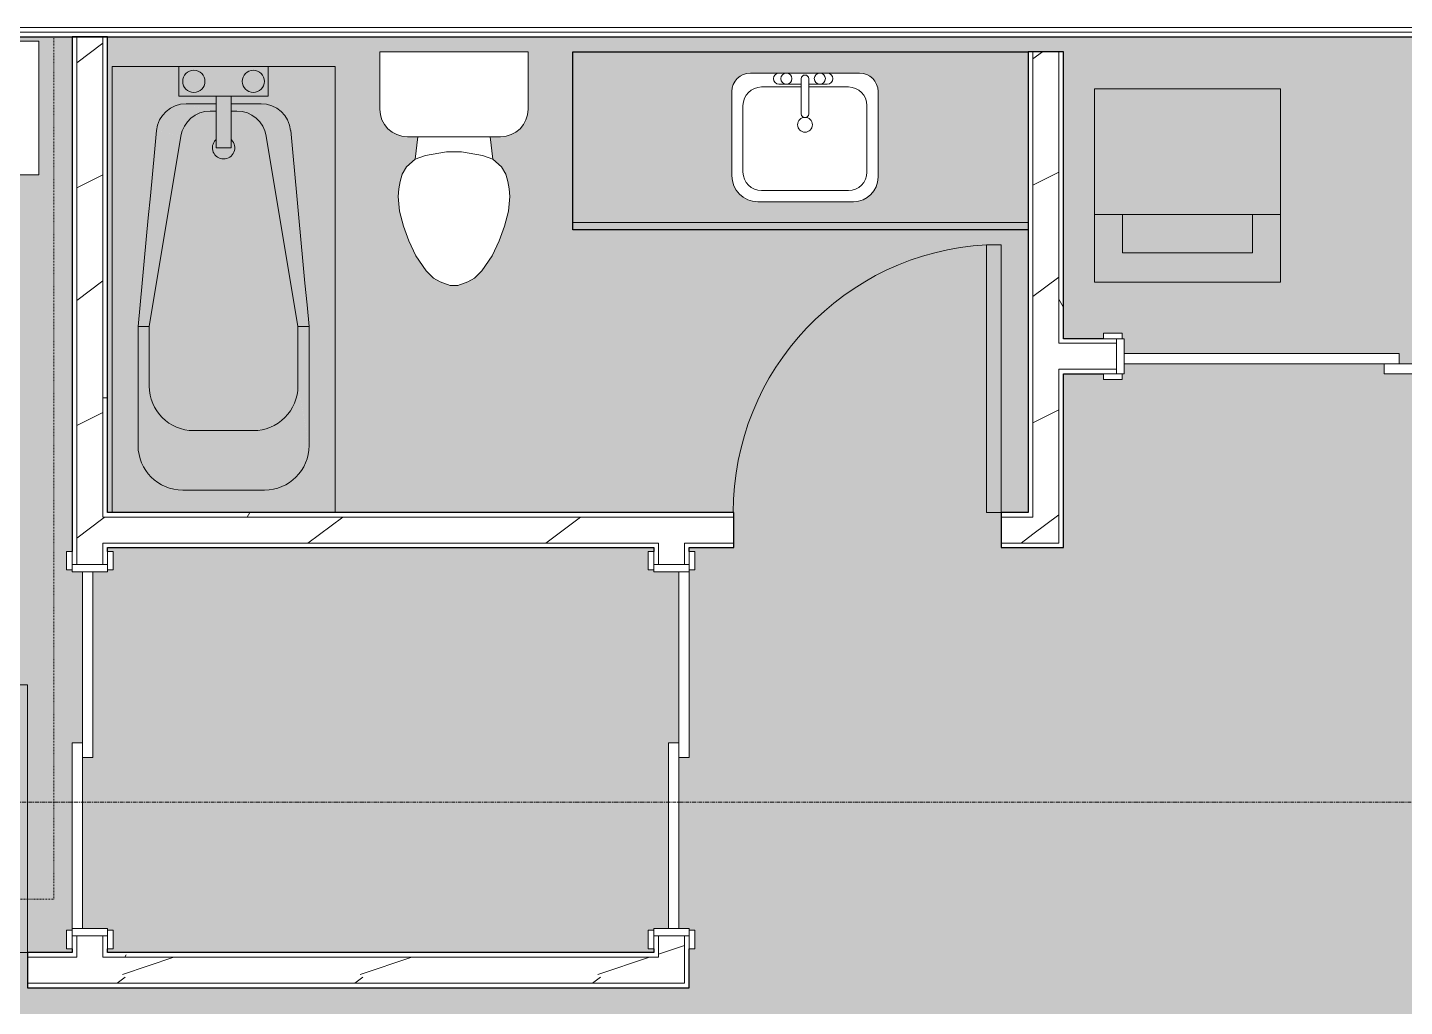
# Model space of a CAD drawing. Header units: inches. Extents: x -4414 to -113, y 9396 to 12816.
# Drawn here: x -3710.5 to -3525.2, y 10839.1 to 10970.8 of the extents above; entities that cross this region are included whole.
import ezdxf

# ---------------------------------------------------------------- set-up
doc = ezdxf.new("R2010")
doc.units = ezdxf.units.IN
doc.header["$MEASUREMENT"] = 0
doc.linetypes.add('Dash 1_16_', pattern=[0.125, 0.0625, -0.0625])
doc.linetypes.add('Grid Line 1_2_', pattern=[0.875, 0.5, -0.125, 0.125, -0.125])
for name, color, linetype, lineweight in [('0-1', 7, 'Continuous', 5), ('0-2', 7, 'Continuous', 9), ('A-AREA-PATT-4', 41, 'Continuous', 9), ('A-DOOR-1', 7, 'Continuous', 9), ('A-DOOR-2', 90, 'Continuous', 13), ('A-DOOR-FRAM-1', 90, 'Continuous', 13), ('A-WALL', 113, 'Continuous', 9), ('A-WALL-3', 250, 'Continuous', 25), ('A-WALL-4', 7, 'Continuous', 9), ('A-WALL-PATT-1', 8, 'Continuous', 9), ('A-WALL-PATT-2', 7, 'Continuous', 9), ('A-WALL-PATT-3', 111, 'Continuous', 9), ('I-FURN-1', 7, 'Continuous', 9), ('I-FURN-HDLN-1', 9, 'Dash 1_16_', 9), ('I-WALL-1', 2, 'Continuous', 25), ('P-SANR-FIXT-1', 7, 'Continuous', 9), ('P-SANR-FIXT-2', 8, 'Continuous', 9), ('P-SANR-FIXT-3', 9, 'Continuous', 9), ('Q-CASE-1', 9, 'Continuous', 9), ('Q-CASE-2', 250, 'Continuous', 25), ('Q-CASE-3', 7, 'Continuous', 9), ('S-GRID-1', 1, 'Grid Line 1_2_', 9)]:
    doc.layers.add(name, color=color, linetype=linetype, lineweight=lineweight)
pattern_1 = [(0, (0, 0), (61.44, 15.36), [2.534, -43.546, 2.534, -43.546, -245.76]), (0, (0, 0), (61.44, 15.36), [-92.16, 2.534, -89.626, 2.534, -43.546, -107.52]), (0, (0, 0), (61.44, 15.36), [-230.4, 2.534, -28.186, 2.534, -74.266]), (120, (23.04, 7.68), (-44.02215, 45.5286), [2.534, -43.546, 2.534, -43.546, -245.76]), (120, (23.04, 7.68), (-44.02215, 45.5286), [-92.16, 2.534, -89.626, 2.534, -43.546, -107.52]), (120, (23.04, 7.68), (-44.02215, 45.5286), [-230.4, 2.534, -28.186, 2.534, -74.266]), (240, (30.72, 38.4), (-17.41785, -60.8886), [2.534, -43.546, 2.534, -43.546, -245.76]), (240, (30.72, 38.4), (-17.41785, -60.8886), [-92.16, 2.534, -89.626, 2.534, -43.546, -107.52]), (240, (30.72, 38.4), (-17.41785, -60.8886), [-230.4, 2.534, -28.186, 2.534, -74.266])]
pattern_2 = [(216.87, (12.795, 31.987), (95.9612857, 63.9749714), [15.994, -143.942]), (206.565, (31.987, 22.391), (-31.986981, -31.986924), [35.763, -35.763]), (198.435, (31.987, 6.397), (-63.974746, -31.987128), [20.231, -80.922])]

# ---------------------------------------------------------------- blocks, each defined once
blk = doc.blocks.new('Single-Flush - 36_ x 84_-1372839-FLOOR PLAN - 2ND FLOOR')
at = {"layer": 'A-DOOR-1'}
blk.add_arc((18, 2.37), 36.07, 93.1789, 180, dxfattribs=at)
at = {"layer": 'A-DOOR-2'}
for p, q in [((16, 2.37), (16, 38.39)), ((18, 38.39), (16, 38.39)), ((18, 2.37), (18, 38.39)), ((18, 2.37), (16, 2.37))]:
    blk.add_line(p, q, dxfattribs=at)
blk = doc.blocks.new('Bed-Standard - King 78_ x 80_-V3-FLOOR PLAN - 2ND FLOOR')
at = {"layer": 'I-FURN-1'}
for p, q in [((49.69, 38.2), (-28.31, 38.2)), ((-28.31, 38.2), (-28.31, -41.8)), ((49.69, -41.8), (49.69, 38.2)), ((-25.31, 36.2), (-25.31, 24.2)), ((-25.31, 36.2), (46.69, 36.2)), ((46.69, 36.2), (46.69, 24.2)), ((49.69, 24.2), (-28.31, 17.63)), ((-25.31, 24.2), (46.69, 24.2)), ((-28.31, -41.8), (49.69, -41.8))]:
    blk.add_line(p, q, dxfattribs=at)
at = {"layer": 'I-FURN-HDLN-1'}
for p, q in [((-64.31, 38.2), (-64.31, -35.34)), ((73.69, -77.8), (73.69, 38.2)), ((-64.31, -40.09), (-64.31, -42.73)), ((-64.31, -70.73), (-64.31, -77.8)), ((-64.31, -77.8), (-50.08, -77.8)), ((-45.33, -77.8), (73.69, -77.8))]:
    blk.add_line(p, q, dxfattribs=at)
blk = doc.blocks.new('Table-Night Stand - 18_ x 18_ x 24_-1352623-FLOOR PLAN - 2ND FLOOR')
at = {"layer": 'I-FURN-1'}
for p, q in [((18.15, 18), (0.15, 18)), ((0.15, 18), (0.15, 0)), ((18.15, 0), (18.15, 18)), ((0.15, 0), (18.15, 0))]:
    blk.add_line(p, q, dxfattribs=at)
blk = doc.blocks.new('M_Sink Vanity-Square - 500 x 440mm-1352614-FLOOR PLAN - 2ND FLOOR')
at = {"layer": 'P-SANR-FIXT-1'}
for p, q in [((7.96, 7.09), (-6.72, 7.09)), ((7.96, 7.09), (-6.72, 7.09)), ((3.62, 7.09), (-2.88, 7.09)), ((-2.88, 5.59), (0.12, 5.59)), ((0.12, 6.33), (0.12, 1.59)), ((1.12, 6.33), (1.12, 1.59)), ((1.12, 5.59), (3.62, 5.59)), ((-9.22, 4.59), (-9.22, -6.73)), ((-9.22, 4.59), (-9.22, -6.73)), ((0.12, 5.22), (-5.22, 5.22)), ((6.46, 5.22), (1.12, 5.22)), ((10.46, -6.91), (10.46, 4.59)), ((10.46, -6.91), (10.46, 4.59)), ((-7.72, 2.72), (-7.72, -6.23)), ((8.96, -6.23), (8.96, 2.72)), ((-5.22, -8.73), (6.46, -8.73)), ((-5.72, -10.23), (7.14, -10.23)), ((-5.72, -10.23), (7.14, -10.23))]:
    blk.add_line(p, q, dxfattribs=at)
for centre, radius, start, end in [((-6.72, 4.59), 2.5, 90, 180), ((-6.72, 4.59), 2.5, 90, 180), ((-2.88, 6.34), 0.75, 90, 270), ((-1.88, 6.34), 0.75, 360, 180), ((-1.88, 6.34), 0.75, 180, 0), ((0.62, 6.33), 0.5, 360, 180), ((2.62, 6.34), 0.75, 360, 180), ((2.62, 6.34), 0.75, 180, 360), ((3.62, 6.34), 0.75, 270, 90), ((7.96, 4.59), 2.5, 0, 90), ((7.96, 4.59), 2.5, 360, 90), ((-5.22, 2.72), 2.5, 90, 180), ((6.46, 2.72), 2.5, 0, 90), ((0.62, 0.13), 1, 360, 180), ((0.62, 0.13), 1, 180, 0), ((0.62, 1.59), 0.5, 180, 0), ((-5.72, -6.73), 3.5, 180, 270), ((-5.72, -6.73), 3.5, 180, 270), ((-5.22, -6.23), 2.5, 180, 270), ((6.46, -6.23), 2.5, 270, 0), ((7.14, -6.91), 3.32, 270, 360), ((7.14, -6.91), 3.32, 270, 0)]:
    blk.add_arc(centre, radius, start, end, dxfattribs=at)
blk = doc.blocks.new('Toilet-Domestic-3D - Toilet-Domestic-3D-V4-FLOOR PLAN - 2ND FLOOR')
at = {"layer": 'P-SANR-FIXT-1'}
for p, q in [((-2.74, 11), (-1.87, 11.5)), ((-1.87, 11.5), (-0.5, 12)), ((-0.5, 12), (0.5, 12)), ((0.5, 12), (1.87, 11.5)), ((1.87, 11.5), (2.74, 11)), ((-5.13, 8), (-3.74, 10)), ((-3.74, 10), (-2.74, 11)), ((2.74, 11), (3.74, 10)), ((3.74, 10), (5.13, 8)), ((-6.06, 6), (-5.13, 8)), ((5.13, 8), (6.06, 6)), ((-6.79, 4), (-6.06, 6)), ((6.06, 6), (6.79, 4)), ((-7.33, 1.99), (-6.79, 4)), ((6.79, 4), (7.33, 1.99)), ((-7.5, 0), (-7.33, 1.99)), ((7.33, 1.99), (7.5, 0)), ((-7.41, -1), (-7.5, 0)), ((-7.24, -2), (-7.41, -1)), ((7.41, -1), (7.24, -2)), ((7.5, 0), (7.41, -1)), ((-6.97, -3), (-7.24, -2)), ((-6.4, -4), (-6.97, -3)), ((6.97, -3), (6.4, -4)), ((7.24, -2), (6.97, -3)), ((-5.21, -5), (-6.4, -4)), ((-3.84, -5.5), (-5.21, -5)), ((-4.86, -8.02), (-5.21, -5)), ((-1, -6), (-3.84, -5.5)), ((3.84, -5.5), (1, -6)), ((5.21, -5), (3.84, -5.5)), ((4.86, -8.02), (5.21, -5)), ((6.4, -4), (5.21, -5)), ((1, -6), (-1, -6)), ((6.25, -8.02), (-6.25, -8.02)), ((-9.98, -11.75), (-9.98, -19.48)), ((9.98, -19.48), (9.98, -11.75)), ((-9.98, -19.48), (9.98, -19.48))]:
    blk.add_line(p, q, dxfattribs=at)
for centre, start, end in [((-6.25, -11.75), 90, 180), ((6.25, -11.75), 0, 90)]:
    blk.add_arc(centre, 3.73, start, end, dxfattribs=at)
blk = doc.blocks.new('OD_CW_Base Cabinet - OD_CW_Base Cabinet-1372871-FLOOR PLAN - 2ND FLOOR')
at = {"layer": 'Q-CASE-1'}
blk.add_hatch(color=256, dxfattribs=at).paths.add_polyline_path([(28.51, 0), (0.74, 0), (0.74, -1), (61.99, -1), (61.99, 0), (48.79, 0)], flags=0)
h = blk.add_hatch(color=256, dxfattribs=at)
h.paths.add_polyline_path([(40.61, -1), (0.74, -1), (0.74, -24), (61.99, -24), (61.99, -1), (48.06, -1)], flags=0)
h.paths.add_polyline_path([(24.25, -3.8), (37.11, -3.8), (38.11, -3.96), (38.86, -4.27), (39.59, -4.83), (40.14, -5.55), (40.49, -6.4), (40.61, -7.3), (40.53, -19.27), (40.28, -19.88), (39.88, -20.39), (39.36, -20.79), (38.76, -21.04), (38.11, -21.13), (22.78, -21.04), (22.18, -20.79), (21.66, -20.39), (21.26, -19.88), (21.01, -19.27), (20.93, -18.63), (20.93, -7.12), (21.04, -6.26), (21.37, -5.46), (21.9, -4.77), (22.59, -4.25), (23.43, -3.91)], flags=0)
at = {"layer": 'Q-CASE-2'}
for p, q in [((0.74, 0), (61.99, 0)), ((61.99, 0), (61.99, -24)), ((61.99, -24), (0.74, -24))]:
    blk.add_line(p, q, dxfattribs=at)
at = {"layer": 'Q-CASE-3'}
for p, q in [((0.74, 0), (61.99, 0)), ((61.99, -1), (0.74, -1)), ((0.74, -1), (61.99, -1)), ((61.99, 0), (61.99, -1)), ((61.99, -1), (61.99, -24)), ((61.99, -24), (0.74, -24))]:
    blk.add_line(p, q, dxfattribs=at)
blk = doc.blocks.new('Bath Tub - Maestro - 60_x30_-V5-FLOOR PLAN - 2ND FLOOR')
at = {"layer": 'P-SANR-FIXT-2'}
for points in [[(60, -4.7), (60, 0), (0, 0), (0, -9), (4, -9), (4, -14), (5, -14), (5.05, -9.3), (5.21, -8.67), (5.48, -8.06), (5.95, -7.38), (6.27, -7.03), (6.79, -6.62), (7.36, -6.31), (7.98, -6.09), (8.63, -5.97), (35, -3.5), (51, -3.5), (52.04, -3.59), (53.05, -3.86), (54, -4.3), (54.86, -4.9), (55.6, -5.64), (56.2, -6.5), (56.64, -7.45), (56.91, -8.46), (57, -9.5), (57, -20.5), (56.8, -22.05), (56.2, -23.5), (55.24, -24.74), (53.8, -25.78), (52.55, -26.3), (51, -26.5), (34.42, -26.45), (7.98, -23.91), (7.36, -23.69), (6.79, -23.38), (6.27, -22.97), (5.83, -22.49), (5.48, -21.94), (5.21, -21.33), (5.05, -20.7), (5, -19), (5, -16), (4, -16), (4, -21), (0, -21), (0, -30), (60, -30), (60, -21.95)], [(35, -4.91), (35, -3.5), (8.63, -5.97), (9.35, -9.26), (35, -5)], [(51, -3.5), (35, -3.5), (35, -5), (43.03, -4.99), (50.51, -3.59)], [(57, -9.5), (56.91, -8.46), (56.64, -7.45), (56.2, -6.5), (55.29, -5.34), (54.86, -4.9), (53.8, -4.21), (53.05, -3.86), (52.04, -3.59), (51, -3.5), (43.03, -5), (44.55, -5.2), (46.03, -5.83), (47.28, -6.81), (48.2, -8), (48.8, -9.5), (49, -11), (56.91, -9.52)], [(49, -19), (49, -11), (48.8, -9.45), (48.12, -7.9), (47.24, -6.76), (46, -5.8), (44.55, -5.2), (43, -5), (35, -5), (9.22, -9.3), (8.03, -9.72), (6.82, -10.83), (6.24, -11.83), (6, -13.2), (6, -14), (10.94, -14), (10.94, -16), (6, -16), (6, -16.8), (6.24, -18.17), (6.98, -19.41), (8.03, -20.28), (9.35, -20.74), (35, -25), (43.03, -25), (44.55, -24.8), (46, -24.2), (47.24, -23.24), (48.22, -21.95), (48.8, -20.5)], [(9.35, -9.26), (8.63, -5.97), (7.98, -6.09), (7.36, -6.31), (6.74, -6.66), (5.95, -7.38), (5.72, -7.68), (5.48, -8.06), (5.21, -8.67), (5.05, -9.3), (5.05, -10.13), (6, -13.2), (6.24, -11.83), (6.98, -10.59), (8.2, -9.66), (9.22, -9.3)], [(57, -19.75), (57, -9.5), (49, -11), (49, -19), (57, -20.5)], [(10.94, -16), (10.94, -14), (4, -14), (4, -16), (10.74, -16)], [(9.35, -20.74), (8.03, -20.28), (6.95, -19.38), (6.24, -18.17), (6, -16.8), (5, -20.04), (5.06, -20.74), (5.24, -21.4), (5.49, -21.95), (5.87, -22.53), (6.33, -23.02), (6.79, -23.38), (7.36, -23.69), (8, -23.92), (8.63, -24.03), (9.23, -21.27)], [(57, -20.5), (49, -19), (48.8, -20.55), (48.16, -22.05), (47.03, -23.4), (46, -24.2), (44.55, -24.8), (43.03, -25.01), (51, -26.5), (52.55, -26.3), (54, -25.7), (55.42, -24.51), (56.24, -23.4), (56.81, -21.95), (56.93, -21)], [(35, -25), (9.35, -20.74), (8.63, -24.03), (35, -26.5), (35, -25.46)], [(51, -26.5), (43, -25), (35, -25), (35, -26.5), (49.3, -26.5)]]:
    blk.add_hatch(color=256, dxfattribs=at).paths.add_polyline_path(points, flags=0)
h = blk.add_hatch(color=256, dxfattribs=at)
h.paths.add_polyline_path([(4, -20.74), (4, -9), (0, -9), (0, -21), (4, -21)], flags=0)
h.paths.add_polyline_path([(3.5, -11), (3.33, -11.67), (3.3, -11.75), (3.06, -12.06), (2.75, -12.3), (2.39, -12.45), (2, -12.5), (1.61, -12.45), (1.25, -12.3), (0.94, -12.06), (0.7, -11.75), (0.55, -11.39), (0.5, -11), (0.55, -10.61), (0.7, -10.25), (0.94, -9.94), (1.25, -9.7), (1.61, -9.55), (2, -9.5), (2.39, -9.55), (2.75, -9.7), (3.06, -9.94), (3.3, -10.25), (3.45, -10.61)], flags=0)
h.paths.add_polyline_path([(3.5, -19), (3.43, -19.44), (3.3, -19.75), (3.06, -20.06), (2.75, -20.3), (2.38, -20.45), (2, -20.5), (1.61, -20.45), (1.25, -20.3), (0.94, -20.06), (0.7, -19.75), (0.55, -19.39), (0.5, -19), (0.55, -18.61), (0.7, -18.25), (0.94, -17.94), (1.25, -17.7), (1.61, -17.55), (2, -17.5), (2.39, -17.55), (3.02, -17.91), (3.06, -17.94), (3.3, -18.25), (3.45, -18.61)], flags=0)
h = blk.add_hatch(color=256, dxfattribs=at)
h.paths.add_polyline_path([(3.5, -11), (3.45, -10.61), (3.3, -10.25), (3.06, -9.94), (2.75, -9.7), (2.39, -9.55), (2, -9.5), (1.61, -9.55), (1.25, -9.7), (0.94, -9.94), (0.7, -10.25), (0.55, -10.61), (0.5, -11), (0.55, -11.39), (0.7, -11.75), (0.94, -12.06), (1.25, -12.3), (1.61, -12.45), (2, -12.5), (2.39, -12.45), (2.75, -12.3), (3.06, -12.06), (3.33, -11.67), (3.45, -11.39)], flags=0)
h.paths.add_polyline_path([(3.5, -19), (3.45, -18.61), (3.3, -18.25), (3.02, -17.91), (2.75, -17.7), (2.39, -17.55), (2, -17.5), (1.61, -17.55), (1.25, -17.7), (0.94, -17.94), (0.7, -18.25), (0.55, -18.61), (0.5, -19), (0.55, -19.39), (0.7, -19.75), (0.94, -20.06), (1.25, -20.3), (1.61, -20.45), (2, -20.5), (2.39, -20.45), (2.75, -20.3), (3.06, -20.06), (3.43, -19.44), (3.45, -19.39)], flags=0)
h = blk.add_hatch(color=256, dxfattribs=at)
h.paths.add_polyline_path([(6, -14), (6, -13.2), (5, -9.96), (5.05, -14), (5.76, -14)], flags=0)
h.paths.add_polyline_path([(6, -16), (5, -16), (5.05, -19.87), (6, -16.8)], flags=0)
at = {"layer": 'P-SANR-FIXT-1'}
for p, q in [((60, 0), (0, 0)), ((0, 0), (0, -9)), ((35, -3.5), (51, -3.5)), ((35, -5), (35, -3.5)), ((35, -5), (9.35, -9.26)), ((43, -5), (35, -5)), ((4, -9), (0, -9)), ((0, -9), (0, -21)), ((4, -14), (4, -9)), ((5, -14), (5, -9.96)), ((49, -19), (49, -11)), ((57, -9.5), (57, -20.5)), ((4, -16), (4, -14)), ((4, -14), (10.94, -14)), ((6, -13.2), (6, -14)), ((10.94, -16), (10.94, -14)), ((4, -21), (4, -16)), ((10.94, -16), (4, -16)), ((5, -20.04), (5, -16)), ((6, -16), (6, -16.8)), ((0, -21), (0, -30)), ((0, -21), (4, -21)), ((9.35, -20.74), (35, -25)), ((35, -25), (35, -26.5)), ((35, -25), (43, -25)), ((51, -26.5), (35, -26.5)), ((0, -30), (60, -30))]:
    blk.add_line(p, q, dxfattribs=at)
at = {"layer": 'P-SANR-FIXT-1', "flags": 128}
for points in [[(8.63, -5.97), (11.56, -5.7), (14.49, -5.42), (17.42, -5.15), (20.35, -4.87), (23.28, -4.6), (26.21, -4.32), (29.14, -4.05), (32.07, -3.77), (35, -3.5)], [(35, -26.5), (32.07, -26.23), (29.14, -25.95), (26.21, -25.68), (23.28, -25.4), (20.35, -25.13), (17.42, -24.85), (14.49, -24.58), (11.56, -24.3), (8.63, -24.03)]]:
    blk.add_lwpolyline(points, dxfattribs=at)
at = {"layer": 'P-SANR-FIXT-1'}
for centre, radius, start, end in [((51, -9.5), 6, 0, 90), ((43, -11), 6, 360, 90), ((9, -9.96), 4, 95.3558, 180), ((10, -13.2), 4, 99.4223, 180), ((2, -11), 1.5, 0, 180), ((2, -11), 1.5, 180, 360), ((10.94, -15), 1.5, 0, 135), ((10.94, -15), 1.5, 225, 360), ((2, -19), 1.5, 0, 180), ((10, -16.8), 4, 180, 260.5777), ((2, -19), 1.5, 180, 360), ((9, -20.04), 4, 180, 264.6442), ((43, -19), 6, 270, 0), ((51, -20.5), 6, 270, 0)]:
    blk.add_arc(centre, radius, start, end, dxfattribs=at)
blk = doc.blocks.new('Stacked Washer and Dryer - 26_x25_ - Private-1352637-FLOOR PLAN - 2ND FLOOR')
at = {"layer": 'P-SANR-FIXT-3'}
blk.add_hatch(color=256, dxfattribs=at).paths.add_polyline_path([(26, 12.5), (0, 12.5), (0, -12.5), (26, -12.5), (26, 9.09)], flags=0)
at = {"layer": 'P-SANR-FIXT-1'}
for p, q in [((0, 12.5), (26, 12.5)), ((0, 12.5), (0, -12.5)), ((16.91, 12.5), (16.91, -12.5)), ((26, 12.5), (26, -12.5)), ((16.91, 8.75), (22.09, 8.75)), ((22.09, 8.75), (22.09, -8.75)), ((22.09, -8.75), (16.91, -8.75)), ((26, -12.5), (0, -12.5))]:
    blk.add_line(p, q, dxfattribs=at)
blk = doc.blocks.new('FOLDING_SLIDING CLOSET - 72_ x 80_-1372823-FLOOR PLAN - 2ND FLOOR')
at = {"layer": 'A-DOOR-1'}
for p, q in [((-36.25, 3), (-38.75, 3)), ((-38.75, 3), (-38.75, 2.25)), ((-38.75, 2.25), (-36.25, 2.25)), ((-36.25, 2.25), (-36.25, 3)), ((38.75, 3), (36.25, 3)), ((36.25, 3), (36.25, 2.25)), ((36.25, 2.25), (38.75, 2.25)), ((38.75, 2.25), (38.75, 3)), ((-36.25, -2.5), (-38.75, -2.5)), ((-38.75, -2.5), (-38.75, -3.25)), ((-38.75, -3.25), (-36.25, -3.25)), ((-36.25, -3.25), (-36.25, -2.5)), ((38.75, -2.5), (36.25, -2.5)), ((36.25, -2.5), (36.25, -3.25)), ((36.25, -3.25), (38.75, -3.25)), ((38.75, -3.25), (38.75, -2.5))]:
    blk.add_line(p, q, dxfattribs=at)
at = {"layer": 'A-DOOR-2'}
for p, q in [((1, 2.25), (-36, 2.25)), ((-36, 2.25), (-36, 0.875)), ((1, 0.875), (1, 2.25)), ((-36, 0.875), (1, 0.875)), ((36, 0.875), (-1, 0.875)), ((-1, 0.875), (-1, -0.5)), ((36, -0.5), (36, 0.875)), ((-1, -0.5), (36, -0.5))]:
    blk.add_line(p, q, dxfattribs=at)
at = {"layer": 'A-DOOR-FRAM-1'}
for p, q in [((-36, 2.25), (-37, 2.25)), ((-37, 2.25), (-37, -2.5)), ((-36, -2.5), (-36, 2.25)), ((36, 2.25), (36, -2.5)), ((37, 2.25), (36, 2.25)), ((37, -2.5), (37, 2.25)), ((-37, -2.5), (-36, -2.5)), ((36, -2.5), (37, -2.5))]:
    blk.add_line(p, q, dxfattribs=at)
blk = doc.blocks.new('FOLDING_SLIDING CLOSET - 48_ x 80_-1372832-FLOOR PLAN - 2ND FLOOR')
at = {"layer": 'A-DOOR-1'}
for p, q in [((-24.25, 3), (-26.75, 3)), ((-26.75, 3), (-26.75, 2.25)), ((-26.75, 2.25), (-24.25, 2.25)), ((-24.25, 2.25), (-24.25, 3)), ((26.75, 3), (24.25, 3)), ((24.25, 3), (24.25, 2.25)), ((24.25, 2.25), (26.75, 2.25)), ((26.75, 2.25), (26.75, 3)), ((-24.25, -2.5), (-26.75, -2.5)), ((-26.75, -2.5), (-26.75, -3.25)), ((-26.75, -3.25), (-24.25, -3.25)), ((-24.25, -3.25), (-24.25, -2.5)), ((26.75, -2.5), (24.25, -2.5)), ((24.25, -2.5), (24.25, -3.25)), ((24.25, -3.25), (26.75, -3.25)), ((26.75, -3.25), (26.75, -2.5))]:
    blk.add_line(p, q, dxfattribs=at)
at = {"layer": 'A-DOOR-2'}
for p, q in [((1, 2.25), (-24, 2.25)), ((-24, 2.25), (-24, 0.88)), ((1, 0.88), (1, 2.25)), ((-24, 0.88), (1, 0.88)), ((24, 0.88), (-1, 0.88)), ((-1, 0.88), (-1, -0.5)), ((24, -0.5), (24, 0.88)), ((-1, -0.5), (24, -0.5))]:
    blk.add_line(p, q, dxfattribs=at)
at = {"layer": 'A-DOOR-FRAM-1'}
for p, q in [((-24, 2.25), (-25, 2.25)), ((-25, 2.25), (-25, -2.5)), ((-24, -2.5), (-24, 2.25)), ((24, 2.25), (24, -2.5)), ((25, 2.25), (24, 2.25)), ((25, -2.5), (25, 2.25)), ((-25, -2.5), (-24, -2.5)), ((24, -2.5), (25, -2.5))]:
    blk.add_line(p, q, dxfattribs=at)
blk = doc.blocks.new('1750 Ox - Unit Layouts_rvt-1-FLOOR PLAN - 2ND FLOOR')
at = {"layer": 'A-WALL-PATT-1'}
h = blk.add_hatch(dxfattribs=at)
h.set_pattern_fill('FP_1', color=256, style=0, pattern_type=2)
h.set_pattern_definition(pattern_2)
h.paths.add_polyline_path([(-3700.34, 10845.72), (-3700.34, 10848.59), (-3703.84, 10848.59), (-3703.84, 10845.72)], flags=0)
h.paths.add_polyline_path([(-3703.84, 10898.59), (-3700.34, 10898.59), (-3700.34, 10969.59), (-3703.84, 10969.59), (-3703.84, 10901.46)], flags=0)
h = blk.add_hatch(dxfattribs=at)
h.set_pattern_fill('FP_1', color=256, style=0, pattern_type=2)
h.set_pattern_definition(pattern_2)
h.paths.add_polyline_path([(-3571.72, 10901.46), (-3571.72, 10967.59), (-3575.22, 10967.59), (-3575.22, 10901.46)], flags=0)
h = blk.add_hatch(dxfattribs=at)
h.set_pattern_fill('FP_1', color=256, style=0, pattern_type=2)
h.set_pattern_definition(pattern_2)
h.paths.add_polyline_path([(-3575.22, 10901.46), (-3575.22, 10904.96), (-3579.47, 10904.96), (-3579.47, 10901.46), (-3575.84, 10901.46)], flags=0)
h.paths.add_polyline_path([(-3700.15, 10901.46), (-3615.47, 10901.46), (-3615.47, 10904.96), (-3700.34, 10904.96), (-3700.34, 10901.46)], flags=0)
h = blk.add_hatch(dxfattribs=at)
h.set_pattern_fill('FP_1', color=256, style=0, pattern_type=2)
h.set_pattern_definition(pattern_2)
h.paths.add_polyline_path([(-3625.6, 10845.72), (-3622.1, 10845.72), (-3622.1, 10848.59), (-3625.6, 10848.59), (-3625.6, 10846.35)], flags=0)
h.paths.add_polyline_path([(-3622.1, 10898.59), (-3622.1, 10901.46), (-3625.6, 10901.46), (-3625.6, 10898.59), (-3622.85, 10898.59)], flags=0)
h = blk.add_hatch(dxfattribs=at)
h.set_pattern_fill('FP_1', color=256, style=0, pattern_type=2)
h.set_pattern_definition(pattern_2)
h.paths.add_polyline_path([(-3661.91, 10842.22), (-3622.1, 10842.22), (-3622.1, 10845.72), (-3710.46, 10845.72), (-3710.46, 10842.22), (-3698.43, 10842.22)], flags=0)
h.paths.add_polyline_path([(-3778.48, 10842.22), (-3746.46, 10842.22), (-3746.46, 10845.72), (-3857.85, 10845.72), (-3857.85, 10842.22), (-3833.6, 10842.22)], flags=0)
at = {"layer": 'A-WALL-PATT-2'}
h = blk.add_hatch(dxfattribs=at)
h.set_pattern_fill('FP_2', color=256, style=0, pattern_type=2)
h.set_pattern_definition(pattern_1)
h.paths.add_polyline_path([(-3699.71, 10846.35), (-3699.71, 10848.59), (-3700.34, 10848.59), (-3700.34, 10846.35)], flags=0)
h.paths.add_polyline_path([(-3700.34, 10898.59), (-3699.71, 10898.59), (-3699.71, 10901.46), (-3700.34, 10901.46), (-3700.34, 10900.34)], flags=0)
h.paths.add_polyline_path([(-3700.34, 10904.96), (-3699.71, 10904.96), (-3699.71, 10969.59), (-3700.34, 10969.59), (-3700.34, 10905.59)], flags=0)
h = blk.add_hatch(dxfattribs=at)
h.set_pattern_fill('FP_2', color=256, style=0, pattern_type=2)
h.set_pattern_definition(pattern_1)
h.paths.add_polyline_path([(-3571.1, 10900.84), (-3571.1, 10924.84), (-3571.72, 10924.84), (-3571.72, 10900.84)], flags=0)
h.paths.add_polyline_path([(-3571.72, 10928.34), (-3571.1, 10928.34), (-3571.1, 10967.59), (-3571.72, 10967.59), (-3571.72, 10936.59)], flags=0)
h = blk.add_hatch(dxfattribs=at)
h.set_pattern_fill('FP_2', color=256, style=0, pattern_type=2)
h.set_pattern_definition(pattern_1)
h.paths.add_polyline_path([(-3691.05, 10904.96), (-3615.47, 10904.96), (-3615.47, 10905.59), (-3699.71, 10905.59), (-3699.71, 10904.96), (-3695.6, 10904.96)], flags=0)
h.paths.add_polyline_path([(-3575.85, 10904.96), (-3575.85, 10905.59), (-3579.47, 10905.59), (-3579.47, 10904.96)], flags=0)
h = blk.add_hatch(dxfattribs=at)
h.set_pattern_fill('FP_2', color=256, style=0, pattern_type=2)
h.set_pattern_definition(pattern_1)
h.paths.add_polyline_path([(-3625.6, 10845.72), (-3625.6, 10846.35), (-3700.34, 10846.35), (-3700.34, 10845.72), (-3661.91, 10845.72)], flags=0)
h.paths.add_polyline_path([(-3710.46, 10845.72), (-3703.84, 10845.72), (-3703.84, 10846.35), (-3710.46, 10846.35)], flags=0)
h.paths.add_polyline_path([(-3833.6, 10845.72), (-3830.09, 10845.72), (-3830.09, 10846.35), (-3857.85, 10846.35), (-3857.85, 10845.72), (-3836.77, 10845.72)], flags=0)
h.paths.add_polyline_path([(-3778.48, 10845.72), (-3746.46, 10845.72), (-3746.46, 10846.35), (-3826.59, 10846.35), (-3826.59, 10845.72)], flags=0)
at = {"layer": 'A-WALL-3'}
for p, q in [((-3699.71, 10969.59), (-3704.46, 10969.59)), ((-3704.46, 10969.59), (-3704.46, 10900.34)), ((-3699.71, 10905.59), (-3699.71, 10969.59)), ((-3571.1, 10967.59), (-3575.85, 10967.59)), ((-3575.85, 10967.59), (-3575.85, 10905.59)), ((-3571.1, 10928.96), (-3571.1, 10967.59)), ((-3565.7, 10928.96), (-3571.1, 10928.96)), ((-3571.1, 10900.84), (-3571.1, 10924.21)), ((-3571.1, 10924.21), (-3565.7, 10924.21)), ((-3615.47, 10905.59), (-3699.71, 10905.59)), ((-3615.47, 10900.84), (-3615.47, 10905.59)), ((-3575.85, 10905.59), (-3579.47, 10905.59)), ((-3579.47, 10905.59), (-3579.47, 10900.84)), ((-3699.71, 10900.34), (-3699.71, 10900.84)), ((-3699.71, 10900.84), (-3626.22, 10900.84)), ((-3626.22, 10900.84), (-3626.22, 10900.34)), ((-3621.47, 10900.84), (-3615.47, 10900.84)), ((-3621.47, 10900.34), (-3621.47, 10900.84)), ((-3579.47, 10900.84), (-3575.85, 10900.84)), ((-3575.85, 10900.84), (-3571.72, 10900.84)), ((-3571.72, 10900.84), (-3571.1, 10900.84)), ((-3704.46, 10846.35), (-3710.46, 10846.35)), ((-3710.46, 10846.35), (-3710.46, 10841.6)), ((-3704.46, 10846.84), (-3704.46, 10846.35)), ((-3699.71, 10846.35), (-3699.71, 10846.84)), ((-3626.22, 10846.35), (-3699.71, 10846.35)), ((-3626.22, 10846.84), (-3626.22, 10846.35)), ((-3621.47, 10846.35), (-3621.47, 10846.84)), ((-3621.47, 10842.22), (-3621.47, 10846.35)), ((-3710.46, 10841.6), (-3621.47, 10841.6)), ((-3621.47, 10841.6), (-3621.47, 10842.22))]:
    blk.add_line(p, q, dxfattribs=at)
at = {"layer": 'A-WALL-4'}
for p, q in [((-3703.84, 10969.59), (-3703.84, 10898.59)), ((-3700.34, 10969.59), (-3700.34, 10904.96)), ((-3575.22, 10967.59), (-3575.22, 10904.96)), ((-3571.72, 10967.59), (-3571.72, 10928.34)), ((-3571.72, 10928.34), (-3571.1, 10928.34)), ((-3563.95, 10928.34), (-3571.1, 10928.34)), ((-3571.72, 10924.84), (-3571.72, 10901.46)), ((-3571.72, 10924.84), (-3571.1, 10924.84)), ((-3563.95, 10924.84), (-3571.1, 10924.84)), ((-3700.34, 10904.96), (-3699.71, 10904.96)), ((-3615.47, 10904.96), (-3699.71, 10904.96)), ((-3575.85, 10904.96), (-3579.47, 10904.96)), ((-3575.22, 10904.96), (-3575.85, 10904.96)), ((-3700.34, 10901.46), (-3700.34, 10898.59)), ((-3700.34, 10901.46), (-3699.71, 10901.46)), ((-3625.6, 10901.46), (-3699.71, 10901.46)), ((-3625.6, 10901.46), (-3625.6, 10900.84)), ((-3625.6, 10898.59), (-3625.6, 10900.84)), ((-3615.47, 10901.46), (-3622.1, 10901.46)), ((-3622.1, 10901.46), (-3622.1, 10900.84)), ((-3622.1, 10898.59), (-3622.1, 10900.84)), ((-3575.85, 10901.46), (-3579.47, 10901.46)), ((-3575.22, 10901.46), (-3575.85, 10901.46)), ((-3571.72, 10901.46), (-3575.22, 10901.46)), ((-3703.84, 10848.59), (-3703.84, 10846.35)), ((-3700.34, 10848.59), (-3700.34, 10846.35)), ((-3625.6, 10846.35), (-3625.6, 10848.59)), ((-3622.1, 10846.35), (-3622.1, 10848.59)), ((-3703.84, 10846.35), (-3703.84, 10845.72)), ((-3700.34, 10846.35), (-3700.34, 10845.72)), ((-3625.6, 10846.35), (-3625.6, 10845.72)), ((-3622.1, 10846.35), (-3622.1, 10845.72)), ((-3703.84, 10845.72), (-3710.46, 10845.72)), ((-3625.6, 10845.72), (-3700.34, 10845.72)), ((-3622.1, 10845.72), (-3622.1, 10842.22)), ((-3622.1, 10842.22), (-3710.46, 10842.22))]:
    blk.add_line(p, q, dxfattribs=at)
at = {"layer": '0-2'}
for name, p in [('Bed-Standard - King 78_ x 80_-V3-FLOOR PLAN - 2ND FLOOR', (-3780.63, 10931.31)), ('Table-Night Stand - 18_ x 18_ x 24_-1352623-FLOOR PLAN - 2ND FLOOR', (-3727.09, 10951.02)), ('M_Sink Vanity-Square - 500 x 440mm-1352614-FLOOR PLAN - 2ND FLOOR', (-3606.5, 10957.62)), ('Single-Flush - 36_ x 84_-1372839-FLOOR PLAN - 2ND FLOOR', (-3597.47, 10903.21)), ('Single-Flush - 36_ x 84_-1372839-FLOOR PLAN - 2ND FLOOR', (-3728.46, 10843.97))]:
    blk.add_blockref(name, p, dxfattribs=at)
for name, p, rotation in [('Toilet-Domestic-3D - Toilet-Domestic-3D-V4-FLOOR PLAN - 2ND FLOOR', (-3653.1, 10948.11), 180), ('OD_CW_Base Cabinet - OD_CW_Base Cabinet-1372871-FLOOR PLAN - 2ND FLOOR', (-3575.11, 10943.59), 180), ('Bath Tub - Maestro - 60_x30_-V5-FLOOR PLAN - 2ND FLOOR', (-3669.1, 10965.59), 269.9999999999969), ('Stacked Washer and Dryer - 26_x25_ - Private-1352637-FLOOR PLAN - 2ND FLOOR', (-3554.42, 10962.59), 270.0000000000056), ('FOLDING_SLIDING CLOSET - 72_ x 80_-1372823-FLOOR PLAN - 2ND FLOOR', (-3526.95, 10926.46), 180), ('FOLDING_SLIDING CLOSET - 48_ x 80_-1372832-FLOOR PLAN - 2ND FLOOR', (-3702.21, 10873.59), 89.99999999999629), ('FOLDING_SLIDING CLOSET - 48_ x 80_-1372832-FLOOR PLAN - 2ND FLOOR', (-3623.72, 10873.59), 270)]:
    blk.add_blockref(name, p, dxfattribs=dict(at, rotation=rotation))

msp = doc.modelspace()

# ---------------------------------------------------------------- hatches: boundary and pattern name
at = {"layer": 'A-AREA-PATT-4'}
h = msp.add_hatch(color=256, dxfattribs=at)
h.paths.add_polyline_path([(-3659.723737, 10668.389396), (-3659.638483, 10725.801896), (-3570.098737, 10725.801896), (-3570.098737, 10725.983806), (-3606.098737, 10725.983806), (-3606.098737, 10728.037004), (-3618.891074, 10728.037004), (-3618.891074, 10744.537004), (-3606.098737, 10744.537004), (-3606.098737, 10752.037004), (-3618.891074, 10752.037004), (-3618.891074, 10768.537004), (-3606.098737, 10768.537004), (-3606.098737, 10785.687164), (-3570.098737, 10785.687164), (-3570.098737, 10749.801896), (-3552.098737, 10749.801896), (-3552.098737, 10750.176896), (-3528.098737, 10750.176896), (-3528.098737, 10749.801896), (-3510.098737, 10749.801896), (-3510.098737, 10805.929483), (-3518.098737, 10805.929483), (-3518.098737, 10841.679483), (-3488.098737, 10841.679483), (-3488.098737, 10805.929483), (-3486.098737, 10805.929483), (-3486.098737, 10725.801896), (-3485.723737, 10725.801896), (-3485.723737, 10883.214396), (-3484.723737, 10883.214396), (-3484.723737, 10885.214396), (-3482.786237, 10885.214396), (-3482.786237, 10921.214396), (-3484.723737, 10921.214396), (-3484.723737, 10923.214396), (-3485.723737, 10923.214396), (-3485.723737, 10924.214396), (-3488.195434, 10924.214396), (-3488.195434, 10923.464396), (-3490.695434, 10923.464396), (-3490.695434, 10924.214396), (-3527.945434, 10924.214396), (-3527.945434, 10925.589396), (-3562.945434, 10925.589396), (-3562.945434, 10924.214396), (-3563.195434, 10924.214396), (-3563.195434, 10923.464396), (-3565.695434, 10923.464396), (-3565.695434, 10924.214396), (-3571.098737, 10924.214396), (-3571.098737, 10900.839396), (-3579.473737, 10900.839396), (-3579.473737, 10905.589396), (-3575.848737, 10905.589396), (-3575.848737, 10943.589396), (-3637.098737, 10943.589396), (-3637.098737, 10967.589396), (-3571.098737, 10967.589396), (-3571.098737, 10928.964396), (-3565.695434, 10928.964396), (-3565.695434, 10929.714396), (-3563.195434, 10929.714396), (-3563.195434, 10928.964396), (-3562.945434, 10928.964396), (-3562.945434, 10926.964396), (-3525.945434, 10926.964396), (-3525.945434, 10925.589396), (-3490.945434, 10925.589396), (-3490.945434, 10928.964396), (-3490.695434, 10928.964396), (-3490.695434, 10929.714396), (-3488.195434, 10929.714396), (-3488.195434, 10928.964396), (-3485.723737, 10928.964396), (-3485.723737, 10969.589396), (-3699.713469, 10969.589396), (-3699.713469, 10905.589396), (-3699.098737, 10905.589396), (-3699.098737, 10965.589396), (-3669.098737, 10965.589396), (-3669.098737, 10905.589396), (-3615.473737, 10905.589396), (-3615.473737, 10900.839396), (-3621.473737, 10900.839396), (-3621.473737, 10900.34453), (-3620.723737, 10900.34453), (-3620.723737, 10897.84453), (-3621.473737, 10897.84453), (-3621.473737, 10872.59453), (-3622.848737, 10872.59453), (-3622.848737, 10849.59453), (-3621.473737, 10849.59453), (-3621.473737, 10849.34453), (-3620.723737, 10849.34453), (-3620.723737, 10846.84453), (-3621.473737, 10846.84453), (-3621.473737, 10841.599664), (-3710.463469, 10841.599664), (-3710.463469, 10846.349664), (-3704.463469, 10846.349664), (-3704.463469, 10846.84453), (-3705.213469, 10846.84453), (-3705.213469, 10849.34453), (-3704.463469, 10849.34453), (-3704.463469, 10874.59453), (-3703.088469, 10874.59453), (-3703.088469, 10897.59453), (-3704.463469, 10897.59453), (-3704.463469, 10897.84453), (-3705.213469, 10897.84453), (-3705.213469, 10900.34453), (-3704.463469, 10900.34453), (-3704.463469, 10969.589396), (-3857.848737, 10969.589396), (-3857.848737, 10895.976896), (-3825.964596, 10895.976896), (-3825.964596, 10889.589396), (-3830.714596, 10889.589396), (-3830.714596, 10891.226896), (-3857.848737, 10891.226896), (-3857.848737, 10888.589396), (-3833.598737, 10888.589396), (-3833.598737, 10887.479561), (-3833.098737, 10887.401896), (-3833.098737, 10886.949231), (-3833.598737, 10886.949231), (-3833.598737, 10870.404101), (-3833.098737, 10870.339396), (-3833.098737, 10870.274691), (-3833.598737, 10870.274691), (-3833.598737, 10860.589396), (-3857.848737, 10860.589396), (-3857.848737, 10846.349664), (-3830.714596, 10846.349664), (-3830.714596, 10859.589396), (-3825.964596, 10859.589396), (-3825.964596, 10846.349664), (-3746.463469, 10846.349664), (-3746.463469, 10841.599664), (-3857.848737, 10841.599664), (-3857.848737, 10674.014396), (-3818.598737, 10674.014396), (-3818.598737, 10668.389396), (-3660.052288, 10668.389396)], flags=0)
h.paths.add_polyline_path([(-3743.631918, 10670.791471), (-3814.631918, 10670.791471), (-3814.631918, 10686.916471), (-3796.631918, 10686.916471), (-3796.631918, 10682.916471), (-3760.631918, 10682.916471), (-3760.631918, 10686.916471), (-3742.631918, 10686.916471), (-3742.631918, 10670.791471)], flags=0)
h.paths.add_polyline_path([(-3691.448737, 10695.914396), (-3722.448737, 10695.914396), (-3722.448737, 10701.914396), (-3723.448737, 10701.914396), (-3723.448737, 10737.914396), (-3722.448737, 10737.914396), (-3722.448737, 10743.914396), (-3687.448737, 10743.914396), (-3687.448737, 10695.914396)], flags=0)
h.paths.add_polyline_path([(-3809.142186, 10702.916471), (-3809.142186, 10732.916471), (-3749.142186, 10732.916471), (-3749.142186, 10702.916471), (-3800.84664, 10702.916471)], flags=0)
h.paths.add_polyline_path([(-3778.483845, 10747.916471), (-3818.142186, 10747.916471), (-3818.142186, 10748.916471), (-3824.142186, 10748.916471), (-3824.142186, 10783.916471), (-3740.142186, 10783.916471), (-3740.142186, 10748.916471), (-3746.142186, 10748.916471), (-3746.142186, 10747.916471), (-3767.762394, 10747.916471)], flags=0)
h.paths.add_polyline_path([(-3698.963469, 10846.349664), (-3626.223737, 10846.349664), (-3626.223737, 10846.84453), (-3626.973737, 10846.84453), (-3626.973737, 10849.34453), (-3626.223737, 10849.34453), (-3626.223737, 10849.59453), (-3624.223737, 10849.59453), (-3624.223737, 10874.59453), (-3622.848737, 10874.59453), (-3622.848737, 10897.59453), (-3626.223737, 10897.59453), (-3626.223737, 10897.84453), (-3626.973737, 10897.84453), (-3626.973737, 10900.34453), (-3626.223737, 10900.34453), (-3626.223737, 10900.839396), (-3699.713469, 10900.839396), (-3699.713469, 10900.34453), (-3698.963469, 10900.34453), (-3698.963469, 10897.84453), (-3699.713469, 10897.84453), (-3699.713469, 10897.59453), (-3701.713469, 10897.59453), (-3701.713469, 10872.59453), (-3703.088469, 10872.59453), (-3703.088469, 10849.59453), (-3699.713469, 10849.59453), (-3699.713469, 10849.34453), (-3698.963469, 10849.34453), (-3698.963469, 10846.84453), (-3699.713469, 10846.84453), (-3699.713469, 10846.349664)], flags=0)
h.paths.add_polyline_path([(-3746.463469, 10889.519457), (-3808.944299, 10889.589396), (-3808.944299, 10969.519457), (-3730.944299, 10969.519457), (-3730.944299, 10889.519457)], flags=0)
h.paths.add_polyline_path([(-3520.723737, 10919.464396), (-3520.723737, 10921.214396), (-3484.723737, 10921.214396), (-3484.723737, 10919.464396), (-3487.038845, 10919.464396)], flags=0)
h.paths.add_polyline_path([(-3652.598737, 10936.113175), (-3653.598737, 10936.113175), (-3654.972475, 10936.613175), (-3655.838501, 10937.113175), (-3656.838501, 10938.113175), (-3658.225932, 10940.113175), (-3659.158547, 10942.113175), (-3659.886488, 10944.113175), (-3660.424425, 10946.120785), (-3660.598737, 10948.113175), (-3660.424425, 10949.603654), (-3660.334583, 10950.113175), (-3660.066634, 10951.113175), (-3659.49987, 10952.113175), (-3658.308116, 10953.113175), (-3657.9604, 10956.136953), (-3659.348737, 10956.136953), (-3660.313154, 10956.263921), (-3661.211847, 10956.636172), (-3661.983573, 10957.228338), (-3662.677454, 10958.245625), (-3662.94799, 10958.898757), (-3663.074958, 10959.863175), (-3663.074958, 10967.589396), (-3643.122515, 10967.589396), (-3643.122515, 10959.863175), (-3643.249483, 10958.898757), (-3643.621734, 10958.000064), (-3644.2139, 10957.228338), (-3644.985626, 10956.636172), (-3645.88432, 10956.263921), (-3646.848737, 10956.136953), (-3648.237074, 10956.136953), (-3647.889357, 10953.113175), (-3646.697603, 10952.113175), (-3646.13084, 10951.113175), (-3645.773048, 10949.603654), (-3645.598737, 10948.113175), (-3645.773048, 10946.120785), (-3646.310986, 10944.113175), (-3647.038926, 10942.113175), (-3647.971542, 10940.113175), (-3649.358973, 10938.113175), (-3650.358973, 10937.113175), (-3651.224998, 10936.613175)], flags=0)
h.paths.add_polyline_path([(-3545.327845, 10936.589396), (-3566.917132, 10936.589396), (-3566.917132, 10962.589396), (-3541.917132, 10962.589396), (-3541.917132, 10936.589396), (-3542.723737, 10936.589396)], flags=0)
h.paths.add_polyline_path([(-3726.944299, 10951.019457), (-3726.944299, 10969.019457), (-3708.944299, 10969.019457), (-3708.944299, 10951.019457), (-3723.108265, 10951.019457)], flags=0)
h.paths.add_polyline_path([(-3810.876138, 10951.019457), (-3828.876138, 10951.019457), (-3828.876138, 10969.019457), (-3810.876138, 10969.019457)], flags=0)
at = {"layer": 'A-WALL-PATT-3'}
h = msp.add_hatch(dxfattribs=at)
h.set_pattern_fill('FP_2', color=256, style=0, pattern_type=2)
h.set_pattern_definition(pattern_1)
h.paths.add_polyline_path([(-3485.723737, 10970.214396), (-3485.098737, 10970.214396), (-3485.098737, 10970.839396), (-3858.473737, 10970.839396), (-3858.473737, 10970.214396), (-3487.038845, 10970.214396)], flags=0)
h = msp.add_hatch(dxfattribs=at)
h.set_pattern_fill('FP_2', color=256, style=0, pattern_type=2)
h.set_pattern_definition(pattern_1)
h.paths.add_polyline_path([(-3487.038845, 10969.589396), (-3485.723737, 10969.589396), (-3485.723737, 10970.214396), (-3857.848737, 10970.214396), (-3857.848737, 10969.589396), (-3516.183345, 10969.589396)], flags=0)

# ---------------------------------------------------------------- linework, layer by layer
at = {"layer": 'A-WALL'}
for p, q in [((-3484.473737, 10970.839396), (-3858.473737, 10970.839396)), ((-3485.098737, 10970.214396), (-3858.473737, 10970.214396))]:
    msp.add_line(p, q, dxfattribs=at)
at = {"layer": 'I-WALL-1'}
msp.add_line((-3857.848737, 10969.589396), (-3485.723737, 10969.589396), dxfattribs=at)
at = {"layer": 'S-GRID-1'}
msp.add_line((-464.451044, 10866.589396), (-4316.340834, 10866.589396), dxfattribs=at)

# ---------------------------------------------------------------- block references
at = {"layer": '0-1'}
msp.add_blockref('1750 Ox - Unit Layouts_rvt-1-FLOOR PLAN - 2ND FLOOR', (0, 0), dxfattribs=at)

doc.saveas('drawing.dxf')
